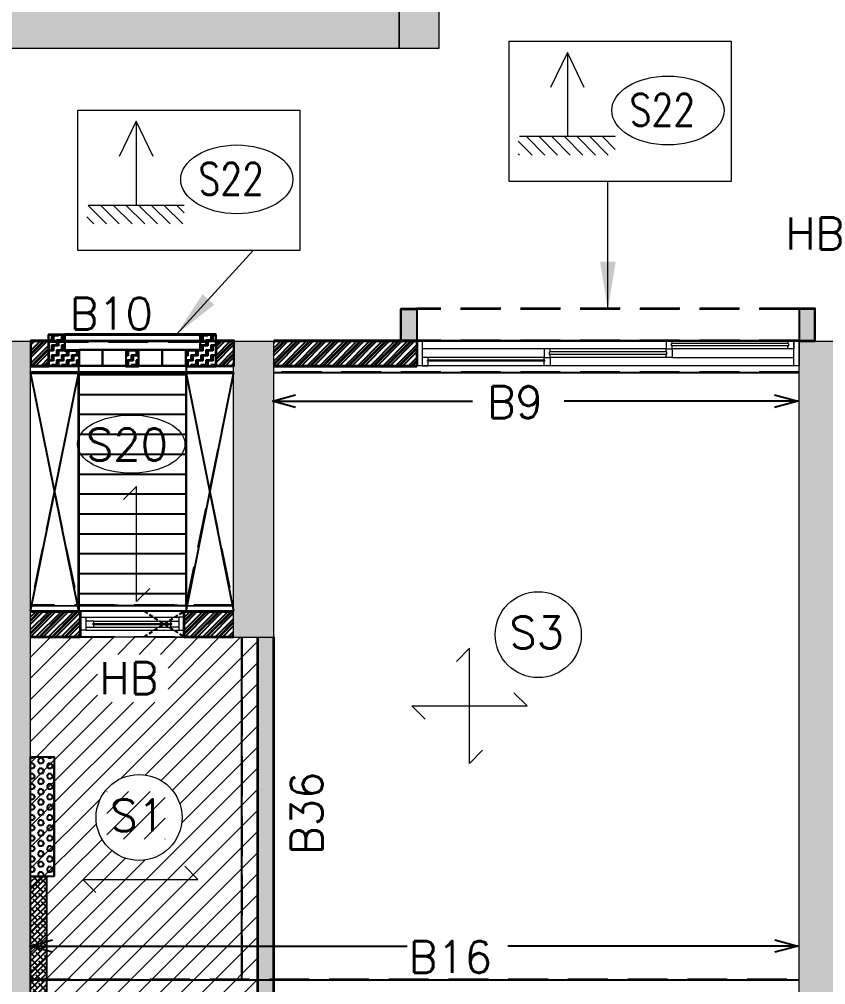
# Model space of a CAD drawing. Header units: millimetres. Extents: x 1181448 to 1317632, y -5734806 to -5633961.
# Drawn here: x 1302254 to 1307318, y -5704385 to -5698325 of the extents above; entities that cross this region are included whole.
import ezdxf

# ---------------------------------------------------------------- set-up
doc = ezdxf.new("R2010")
doc.units = ezdxf.units.MM
doc.header["$LTSCALE"] = 1000
doc.header["$MEASUREMENT"] = 0
for name, pattern in [('1', [0]), ('3BHK-A$0$AUDIT_D_120904163729-0', [0]), ('3BHK-A$0$HIDDEN', [0.375, 0.25, -0.125]), ('AUDIT_D_120904163729-0', [0]), ('HIDDEN', [0.375, 0.25, -0.125]), ('T8(T9 IS SIMILAR) - TYPICAL FLOOR ELEVATION$0$AUDIT_D_120904163729-0', [0]), ('T8(T9 IS SIMILAR) - TYPICAL FLOOR ELEVATION$0$HIDDEN', [0.375, 0.25, -0.125]), ('T8(T9 IS SIMILAR)$0$$0$HIDDEN', [0.375, 0.25, -0.125]), ('T8(T9 IS SIMILAR)$0$HIDDEN', [0.375, 0.25, -0.125])]:
    doc.linetypes.add(name, pattern=pattern)
doc.layers.get('0').update_dxf_attribs({"linetype": 'AUDIT_D_120904163729-0'})
for name, color, linetype in [('100 MM THK. NON-STRUCTURAL WALL', 134, 'Continuous'), ('100 MM THK. NON-STRUCTURAL WALL FOR LEDGE WALL BELOW WASHBASIN COUNTER', 47, 'Continuous'), ('150 MM THK. BLOCK WORK.', 223, 'Continuous'), ('3BHK-A$0$$1$CUT-OUT', 49, 'Continuous'), ('3BHK-A$0$A-HATCH -160', 251, '3BHK-A$0$AUDIT_D_120904163729-0'), ('3BHK-A$0$CUT-OUT', 49, 'Continuous'), ('3BHK-A$0$ELE 1', 1, 'Continuous'), ('A_dim', 1, 'Continuous'), ('S-BEAM', 20, 'Continuous'), ('SCPL-BEAMS NO.', 7, 'Continuous'), ('T8(T9 IS SIMILAR) - TYPICAL FLOOR ELEVATION$0$A-WALL HATCH', 252, 'T8(T9 IS SIMILAR) - TYPICAL FLOOR ELEVATION$0$AUDIT_D_120904163729-0'), ('T8(T9 IS SIMILAR) - TYPICAL FLOOR ELEVATION$0$A-WALL-FEATURES', 6, 'T8(T9 IS SIMILAR) - TYPICAL FLOOR ELEVATION$0$AUDIT_D_120904163729-0'), ('T8(T9 IS SIMILAR)$0$S-BEAM', 20, 'T8(T9 IS SIMILAR)$0$$0$HIDDEN'), ('TYPICAL FLOOR ARCH', 251, 'AUDIT_D_120904163729-0')]:
    doc.layers.add(name, color=color, linetype=linetype)
for name, color, linetype, lineweight in [('160 THK. STRUCT WALL', 7, 'Continuous', 15), ('3BHK-A$0$$0$Window', 4, 'Continuous', 20), ('3BHK-A$0$$1$A-WALL- 160', 6, 'Continuous', 30), ('3BHK-A$0$A-WALL- 160', 6, 'Continuous', 30), ('3BHK-A$0$Ventilator', 5, 'Continuous', 0), ('S-CUTOUT', 8, 'Continuous', 15), ('S-HATCH', 8, 'Continuous', 9), ('SCPL BEAM', 20, 'Continuous', 13), ('SCPL_DIM', 9, 'Continuous', 5), ('SCPL_SLAB MARK', 72, 'Continuous', 20), ('T8(T9 IS SIMILAR) - TYPICAL FLOOR ELEVATION$0$ELE-1', 4, 'Continuous', 30), ('T8(T9 IS SIMILAR)$0$SCPL BEAM', 191, 'T8(T9 IS SIMILAR)$0$$0$HIDDEN', 13)]:
    doc.layers.add(name, color=color, linetype=linetype, lineweight=lineweight)
doc.layers.add('160MM THK.NON-STRUCTURAL WALLS', color=7, linetype='Continuous', true_color=0xea7b62)
doc.layers.add('WALL - 0.16 thk STRUCTURAL', color=7, linetype='1', true_color=0x24ffc8)
doc.styles.add('ROMANS', font='romans.shx', dxfattribs={"width": 0.85})
doc.styles.add('SCPL', font='romans.shx')
doc.dimstyles.new('SCPL', dxfattribs={"dimscale": 0, "dimtxt": 300, "dimasz": 300, "dimexe": 100, "dimexo": 200, "dimgap": 150, "dimtad": 0, "dimdec": 0, "dimzin": 1, "dimdsep": 46, "dimtxsty": 'SCPL', "dimcen": 150, "dimclrd": 1, "dimclre": 2, "dimclrt": 5, "dimadec": 3, "dimazin": 0, "dimtfac": 1, "dimtdec": 0, "dimtofl": 0, "dimtmove": 2, "dimatfit": 3, "dimfxl": 0, "dimtolj": 1, "dimtzin": 0, "dimlwd": 15, "dimlwe": 13, "dimarcsym": 0})
doc.dimstyles.new('SCPL-DIM-150', dxfattribs={"dimscale": 100, "dimtxt": 2.25, "dimasz": 1.45, "dimexe": 1, "dimexo": 1, "dimgap": 1, "dimtad": 1, "dimdec": 0, "dimzin": 0, "dimdsep": 46, "dimtxsty": 'ROMANS', "dimblk": 'OPEN30', "dimcen": 0.09, "dimclrd": 256, "dimclre": 256, "dimclrt": 7, "dimadec": 0, "dimazin": 0, "dimtfac": 1, "dimtdec": 0, "dimtofl": 0, "dimtmove": 0, "dimatfit": 3, "dimldrblk": 'OPEN30', "dimfxl": 1, "dimtolj": 1, "dimtzin": 0, "dimarcsym": 0})
pattern_1 = [(45, (-0.65, 1285.594), (-39.774756442, 39.774756442), []), (45, (25.864, 1285.594), (-39.774756442, 39.774756442), [])]
pattern_2 = [(45, (-1203934.236, 5721641.227), (-39.77475644, 39.77475644), []), (45, (-1203907.72, 5721641.227), (-39.77475644, 39.77475644), [])]

# ---------------------------------------------------------------- blocks, each defined once
blk = doc.blocks.new('3BHK-A$0$$0$2400')
at = {"layer": '3BHK-A$0$$0$Window', "color": 1, "lineweight": 13}
for p, q in [((1151176.5, -5692111.9), (1148842.5, -5692111.9)), ((1149607.5, -5692111.9), (1148880, -5692111.9)), ((1149607.5, -5692165.3), (1148880, -5692165.3)), ((1150373.7, -5692165.3), (1149645, -5692165.3)), ((1150411.2, -5692165.3), (1151176.5, -5692165.3)), ((1149607.5, -5692218.6), (1148842.5, -5692218.6)), ((1150373.7, -5692218.6), (1149645, -5692218.6)), ((1151139, -5692218.6), (1150411.2, -5692218.6)), ((1150373.7, -5692271.9), (1148842.5, -5692271.9)), ((1151139, -5692271.9), (1150411.2, -5692271.9))]:
    blk.add_line(p, q, dxfattribs=at)
at = {"layer": '3BHK-A$0$$0$Window', "color": 5, "lineweight": 13}
for p, q in [((1149607.5, -5692142.2), (1148880, -5692142.2)), ((1149607.5, -5692146.7), (1148880, -5692146.7)), ((1150373.7, -5692183.8), (1149645, -5692183.8)), ((1150373.7, -5692200), (1149645, -5692200)), ((1151139, -5692237.2), (1150411.2, -5692237.2)), ((1151139, -5692253.3), (1150411.2, -5692253.3))]:
    blk.add_line(p, q, dxfattribs=at)
at = {"layer": '3BHK-A$0$$0$Window', "color": 4, "lineweight": 13}
for points in [[(1148842.5, -5692111.9), (1148809.5, -5692111.9), (1148809.5, -5692271.9), (1148842.5, -5692271.9)], [(1148880, -5692146.7), (1148880, -5692165.3), (1148842.5, -5692165.3), (1148842.5, -5692111.9), (1148880, -5692111.9), (1148880, -5692142.2), (1148875.5, -5692142.2), (1148875.5, -5692146.7)], [(1149607.5, -5692146.7), (1149607.5, -5692165.3), (1149645, -5692165.3), (1149645, -5692111.9), (1149607.5, -5692111.9), (1149607.5, -5692142.2), (1149612, -5692142.2), (1149612, -5692146.7)], [(1151209.5, -5692111.9), (1151176.5, -5692111.9), (1151176.5, -5692271.9), (1151209.5, -5692271.9)], [(1149645, -5692200), (1149645, -5692218.6), (1149607.5, -5692218.6), (1149607.5, -5692165.3), (1149645, -5692165.3), (1149645, -5692183.8), (1149640.5, -5692183.8), (1149640.5, -5692200)], [(1150373.7, -5692200), (1150373.7, -5692218.6), (1150411.2, -5692218.6), (1150411.2, -5692165.3), (1150373.7, -5692165.3), (1150373.7, -5692183.8), (1150378.2, -5692183.8), (1150378.2, -5692200)], [(1150411.2, -5692253.3), (1150411.2, -5692271.9), (1150373.7, -5692271.9), (1150373.7, -5692218.6), (1150411.2, -5692218.6), (1150411.2, -5692237.2), (1150406.7, -5692237.2), (1150406.7, -5692253.3)], [(1151139, -5692253.3), (1151139, -5692271.9), (1151176.5, -5692271.9), (1151176.5, -5692218.6), (1151139, -5692218.6), (1151139, -5692237.2), (1151143.5, -5692237.2), (1151143.5, -5692253.3)]]:
    blk.add_lwpolyline(points, close=True, dxfattribs=at)
blk = doc.blocks.new('3BHK-A$0$V1')
at = {"layer": '3BHK-A$0$Ventilator'}
for p, q in [((1139503.9, -5700057.1), (1140153.9, -5700057.1)), ((1139503.9, -5700217.1), (1140153.9, -5700217.1))]:
    blk.add_line(p, q, dxfattribs=at)
at = {"layer": '3BHK-A$0$Ventilator', "color": 8}
for p, q in [((1139536.9, -5700094.6), (1140120.9, -5700094.6)), ((1139586.9, -5700118.3), (1140070.9, -5700118.3)), ((1139536.9, -5700174.6), (1140120.9, -5700174.6)), ((1139586.9, -5700155.8), (1140070.9, -5700155.8))]:
    blk.add_line(p, q, dxfattribs=at)
at = {"layer": '3BHK-A$0$Ventilator', "color": 5}
for p, q in [((1139586.9, -5700134.1), (1140070.9, -5700134.1)), ((1139586.9, -5700140.1), (1140070.9, -5700140.1))]:
    blk.add_line(p, q, dxfattribs=at)
at = {"layer": '3BHK-A$0$Ventilator', "color": 4}
for points in [[(1139503.9, -5700094.6), (1139536.9, -5700094.6), (1139536.9, -5700174.6), (1139503.9, -5700174.6)], [(1139586.9, -5700134.1), (1139586.9, -5700118.3), (1139536.9, -5700118.3), (1139536.9, -5700155.8), (1139586.9, -5700155.8), (1139586.9, -5700140.1), (1139580.9, -5700140.1), (1139580.9, -5700134.1)], [(1140070.9, -5700134.1), (1140070.9, -5700118.3), (1140120.9, -5700118.3), (1140120.9, -5700155.8), (1140070.9, -5700155.8), (1140070.9, -5700140.1), (1140076.9, -5700140.1), (1140076.9, -5700134.1)], [(1140153.9, -5700094.6), (1140120.9, -5700094.6), (1140120.9, -5700174.6), (1140153.9, -5700174.6)]]:
    blk.add_lwpolyline(points, close=True, dxfattribs=at)
blk = doc.blocks.new('T8(T9 IS SIMILAR) - TYPICAL FLOOR ELEVATION$0$JG')
at = {"layer": 'T8(T9 IS SIMILAR) - TYPICAL FLOOR ELEVATION$0$A-WALL HATCH', "linetype": 'ByBlock'}
h = blk.add_hatch(dxfattribs=at)
h.set_pattern_fill('ZIGZAG', color=256, scale=250)
h.set_pattern_definition([(0, (0, 0), (31.25, 31.25), [31.25, -31.25]), (90, (31.25, 0), (-31.25, 31.25), [31.25, -31.25])])
h.paths.add_polyline_path([(1133312.3, -5722820.5), (1133392.5, -5722820.5), (1133392.5, -5722720.5), (1133312.3, -5722720.5)])
edge = h.paths.add_edge_path()
edge.add_line((1133877.2, -5722870.5), (1133877.2, -5722920.5))
edge.add_line((1133877.2, -5722920.5), (1133777.2, -5722920.5))
edge.add_line((1133777.2, -5722920.5), (1133777.2, -5722870.5))
edge.add_line((1133777.2, -5722870.5), (1133777.2, -5722820.5))
edge.add_line((1133777.2, -5722820.5), (1133687.4, -5722820.5))
edge.add_line((1133687.4, -5722820.5), (1133687.4, -5722720.5))
edge.add_line((1133687.4, -5722720.5), (1133877.2, -5722720.6))
edge.add_line((1133877.2, -5722720.6), (1133877.2, -5722870.5))
edge.add_line((1132827.4, -5722870.5), (1132827.4, -5722920.5))
edge.add_line((1132827.4, -5722920.5), (1132927.4, -5722920.5))
edge.add_line((1132927.4, -5722920.5), (1132927.4, -5722870.5))
edge.add_line((1132927.4, -5722870.5), (1132927.4, -5722820.5))
edge.add_line((1132927.4, -5722820.5), (1133017.4, -5722820.5))
edge.add_line((1133017.4, -5722820.5), (1133017.4, -5722720.5))
edge.add_line((1133017.4, -5722720.5), (1132827.4, -5722720.5))
edge.add_line((1132827.4, -5722720.5), (1132827.4, -5722870.5))
at = {"layer": 'T8(T9 IS SIMILAR) - TYPICAL FLOOR ELEVATION$0$A-WALL-FEATURES', "color": 3, "elevation": -1.3}
for points in [[(1132827.4, -5722870.5), (1132827.4, -5722870.5), (1132827.4, -5722920.5), (1132927.4, -5722920.5), (1132927.4, -5722870.5), (1132927.4, -5722820.5), (1133017.4, -5722820.5), (1133017.4, -5722720.5), (1132827.4, -5722720.5), (1132827.4, -5722870.5)], [(1133877.2, -5722870.5), (1133877.2, -5722870.5), (1133877.2, -5722920.5), (1133777.2, -5722920.5), (1133777.2, -5722870.5), (1133777.2, -5722820.5), (1133687.4, -5722820.5), (1133687.4, -5722720.5), (1133877.2, -5722720.6), (1133877.2, -5722870.5)]]:
    blk.add_lwpolyline(points, dxfattribs=at)
blk.add_lwpolyline([(1133312.3, -5722820.5), (1133392.5, -5722820.5), (1133392.5, -5722720.5), (1133312.3, -5722720.5)], close=True, dxfattribs=at)
at = {"layer": 'T8(T9 IS SIMILAR) - TYPICAL FLOOR ELEVATION$0$ELE-1', "color": 5}
for p, q in [((1133017.4, -5722720.5, -1.3), (1133312.3, -5722720.5, -1.3)), ((1133164.8, -5722820.5, -1.3), (1133164.8, -5722720.5, -1.3)), ((1133687.4, -5722720.5, -1.3), (1133392.5, -5722720.5, -1.3)), ((1133539.9, -5722820.5, -1.3), (1133539.9, -5722720.5, -1.3)), ((1133312.3, -5722820.5, -1.3), (1133017.4, -5722820.5, -1.3)), ((1133392.5, -5722820.5, -1.3), (1133687.4, -5722820.5, -1.3)), ((1132927.4, -5722920.5, -1.3), (1133777.2, -5722920.5, -1.3))]:
    blk.add_line(p, q, dxfattribs=at)
at = {"layer": 'T8(T9 IS SIMILAR) - TYPICAL FLOOR ELEVATION$0$ELE-1', "color": 5, "linetype": 'T8(T9 IS SIMILAR) - TYPICAL FLOOR ELEVATION$0$HIDDEN'}
blk.add_line((1133877.2, -5722870.5, -1.3), (1132827.4, -5722870.5, -1.3), dxfattribs=at)
blk = doc.blocks.new('GGS')
at = {"layer": '3BHK-A$0$A-HATCH -160', "linetype": 'ByBlock'}
h = blk.add_hatch(dxfattribs=at)
h.set_pattern_fill('ZIGZAG', color=8, scale=250)
h.set_pattern_definition([(9e-15, (1e-08, 0), (31.25, 31.25), [31.25, -31.25]), (90, (31.25, 0), (-31.25, 31.25), [31.25, -31.25])])
h.paths.add_polyline_path([(-206546670.2, -159304032.6), (-206548020.2, -159304032.6), (-206548020.2, -159303432.6), (-206548120.2, -159303432.6), (-206548120.2, -159304032.6), (-206550200.2, -159304032.6), (-206550200.2, -159303332.6), (-206550519.9, -159303332.6), (-206550519.9, -159303432.6), (-206550300.2, -159303432.6), (-206550300.2, -159304732.6), (-206550519.9, -159304732.6), (-206550519.9, -159304832.6), (-206550200.2, -159304832.6), (-206550200.2, -159304132.6), (-206548120.2, -159304132.6), (-206548120.2, -159304947.6), (-206548020.2, -159304947.6), (-206548020.2, -159304132.6), (-206546670.2, -159304132.6)])
h.paths.add_polyline_path([(-206546670.2, -159302532.6), (-206547270.2, -159302532.6), (-206547270.2, -159302432.6), (-206546670.2, -159302432.6)])
h.paths.add_polyline_path([(-206548020.2, -159299982.6), (-206548120.2, -159299982.6), (-206548120.2, -159302532.6), (-206548020.2, -159302532.6)])
h.paths.add_polyline_path([(-206548020.2, -159306682.6), (-206548120.2, -159306682.6), (-206548120.2, -159305697.6), (-206548020.2, -159305697.6)])
h.paths.add_polyline_path([(-206556389.6, -159304658.1), (-206555569.7, -159304658.1), (-206555569.7, -159304758.1), (-206556389.6, -159304758.1)])
h.paths.add_polyline_path([(-206557269.6, -159304658.1), (-206558169.7, -159304658.1), (-206558169.7, -159304758.1), (-206557269.6, -159304758.1)])
h.paths.add_polyline_path([(-206555620, -159303432.9), (-206558019.8, -159303432.9), (-206558019.8, -159303332.9), (-206555620, -159303332.9)])
h.paths.add_polyline_path([(-206558919.8, -159301083.2), (-206559019.8, -159301083.2), (-206559019.8, -159303432.9), (-206558919.8, -159303432.9)])
h.paths.add_polyline_path([(-206559769.8, -159303432.9), (-206560446.1, -159303432.9), (-206560446.1, -159303332.9), (-206559769.8, -159303332.9)])
h.paths.add_polyline_path([(-206558359.4, -159309491.7), (-206557569.7, -159309492.7), (-206557569.8, -159309392.7), (-206557569.7, -159309392.7), (-206557669.7, -159309392.7), (-206558359.4, -159309391.7)])
h.paths.add_polyline_path([(-206554884.7, -159299222.9), (-206555369.7, -159299222.6), (-206555369.7, -159299323.1), (-206554884.8, -159299323.1)])
h.paths.add_polyline_path([(-206548120.1, -159297837.8), (-206548679.8, -159297837.8), (-206548679.8, -159297937.8), (-206548120.1, -159297937.8)])
h.paths.add_polyline_path([(-206555669.7, -159305007), (-206555569.7, -159305007), (-206555569.7, -159304757), (-206555669.7, -159304757)])
h = blk.add_hatch(dxfattribs=at)
h.set_pattern_fill('ANSI32', color=8, scale=150)
h.set_pattern_definition(pattern_1)
h.paths.add_polyline_path([(-206560332.3, -159299382.8), (-206560444.8, -159299382.8), (-206560444.8, -159299222.8), (-206560332.3, -159299222.8)])
h = blk.add_hatch(dxfattribs=at)
h.set_pattern_fill('ANSI32', color=8, scale=150)
h.set_pattern_definition(pattern_1)
h.paths.add_polyline_path([(-206559169.8, -159299223.1), (-206559282.3, -159299223.1), (-206559282.3, -159299382.8), (-206559169.8, -159299382.8)])
h = blk.add_hatch(dxfattribs=at)
h.set_pattern_fill('ANSI32', color=8, scale=150)
h.set_pattern_definition(pattern_1)
h.paths.add_polyline_path([(-206558019.8, -159299382.8), (-206558919.7, -159299382.8), (-206558919.7, -159299222.8), (-206558019.8, -159299222.8)])
h = blk.add_hatch(dxfattribs=at)
h.set_pattern_fill('ANSI32', color=8, scale=150)
h.set_pattern_definition(pattern_1)
h.paths.add_polyline_path([(-206560133, -159300923.4), (-206560446.2, -159300923.4), (-206560446.2, -159301083.5), (-206560133, -159301083.5)])
h = blk.add_hatch(dxfattribs=at)
h.set_pattern_fill('ANSI32', color=8, scale=150)
h.paths.add_polyline_path([(-206559169.8, -159300923.4), (-206559483, -159300923.4), (-206559483, -159301083.4), (-206559169.8, -159301083.4)])
at = {"layer": '3BHK-A$0$CUT-OUT'}
h = blk.add_hatch(dxfattribs=at)
h.set_pattern_fill('ANSI31', color=8, scale=1000, angle=135)
h.set_pattern_definition([(180, (11267.68, 7945.86), (-2e-14, -125), [])])
h.paths.add_polyline_path([(-206560144.6, -159299381.6), (-206559469.7, -159299381.6), (-206559469.3, -159300922.2), (-206560144.6, -159300922.2)])
at = {"color": 8, "linetype": '3BHK-A$0$HIDDEN', "ltscale": 0.1}
for p, q in [((-206559733, -159301082.2, 0.5), (-206559483, -159300922.2, 0.5)), ((-206559733, -159300922.2, 0.5), (-206559483, -159301082.2, 0.5))]:
    blk.add_line(p, q, dxfattribs=at)
at = {"layer": '3BHK-A$0$$1$A-WALL- 160', "color": 8, "linetype": 'ByBlock'}
for p, q in [((-206558919.7, -159299221.6, 0.5), (-206558019.8, -159299221.6, 0.5)), ((-206558019.8, -159299381.6, 0.5), (-206558019.8, -159299221.6, 0.5)), ((-206558919.8, -159299381.6, 0.5), (-206558019.8, -159299381.6, 0.5)), ((-206560133, -159300922.2, 0.5), (-206560446.2, -159300922.2, 0.5)), ((-206560133, -159301082.2, 0.5), (-206560133, -159300922.2, 0.5)), ((-206559483, -159301082.2, 0.5), (-206559483, -159300922.2, 0.5)), ((-206559169.9, -159300922.2, 0.5), (-206559483, -159300922.2, 0.5)), ((-206560133, -159301082.2, 0.5), (-206560446.2, -159301082.2, 0.5)), ((-206559169.9, -159301082.2, 0.5), (-206559483, -159301082.2, 0.5)), ((-206559019.8, -159303432.9, 0.5), (-206559019.8, -159301083.2, 0.5)), ((-206558919.8, -159303432.9, 0.5), (-206558919.8, -159301083.2, 0.5))]:
    blk.add_line(p, q, dxfattribs=at)
at = {"layer": '3BHK-A$0$$1$A-WALL- 160', "color": 8, "linetype": 'ByBlock', "elevation": 0.5}
for points in [[(-206560332.3, -159299221.6), (-206560444.8, -159299221.6), (-206560444.8, -159299381.6), (-206560332.3, -159299381.6)], [(-206559282.3, -159299221.6), (-206559169.8, -159299221.6), (-206559169.8, -159299381.6), (-206559282.3, -159299381.6)]]:
    blk.add_lwpolyline(points, close=True, dxfattribs=at)
at = {"layer": '3BHK-A$0$$1$CUT-OUT', "color": 8}
for p, q in [((-206560332.3, -159299221.6, 0.5), (-206559282.3, -159299221.6, 0.5)), ((-206560332.3, -159299381.6, 0.5), (-206559282.3, -159299381.6, 0.5))]:
    blk.add_line(p, q, dxfattribs=at)
at = {"layer": '3BHK-A$0$CUT-OUT', "color": 8}
for p, q in [((-206560446.2, -159300922.2, 0.5), (-206560144.6, -159299421.5, 0.9)), ((-206560144.6, -159300922.2, 0.9), (-206560446.2, -159299421.6, 0.5)), ((-206559171.2, -159300922.2, 0.5), (-206559469.4, -159299421.5, 0.9)), ((-206559469.4, -159300922.2, 0.9), (-206559171.2, -159299421.6, 0.5))]:
    blk.add_line(p, q, dxfattribs=at)
at = {"layer": '3BHK-A$0$CUT-OUT', "color": 8, "elevation": 0.9}
blk.add_lwpolyline([(-206560144.6, -159299381.6), (-206559469.7, -159299381.6), (-206559469.3, -159300922.2), (-206560144.6, -159300922.2)], close=True, dxfattribs=at)
at = {"layer": '3BHK-A$0$ELE 1', "color": 8, "linetype": 'ByBlock'}
for p, q in [((-206559171.2, -159299421.6, 0.5), (-206560445, -159299421.6)), ((-206560144.6, -159299421.6, 0.9), (-206560144.6, -159300922.2, 0.9)), ((-206559469.4, -159299421.6, 0.9), (-206559469.4, -159300922.2, 0.9))]:
    blk.add_line(p, q, dxfattribs=at)
at = {"layer": 'T8(T9 IS SIMILAR) - TYPICAL FLOOR ELEVATION$0$A-WALL-FEATURES', "color": 8, "linetype": 'T8(T9 IS SIMILAR) - TYPICAL FLOOR ELEVATION$0$HIDDEN'}
blk.add_line((-206555619.5, -159299021.9, 0.6), (-206558020.3, -159299021.9, 0), dxfattribs=at)
at = {"layer": 'T8(T9 IS SIMILAR) - TYPICAL FLOOR ELEVATION$0$A-WALL-FEATURES', "color": 8, "linetype": 'ByBlock', "elevation": 0}
for points in [[(-206558120.3, -159299221.9), (-206558120.3, -159299021.9), (-206558020.3, -159299021.9), (-206558020.3, -159299221.9)], [(-206555619.5, -159299021.9), (-206555619.5, -159299221.9), (-206555519.5, -159299221.9), (-206555519.5, -159299021.9)]]:
    blk.add_lwpolyline(points, close=True, dxfattribs=at)
at = {"layer": 'T8(T9 IS SIMILAR)$0$S-BEAM', "color": 8}
for p, q in [((-206560447.1, -159299221.6, -0.3), (-206559170.6, -159299221.5, -0.3)), ((-206555620.6, -159299221.5, -0.5), (-206558920.6, -159299221.3, -0.3)), ((-206560447.1, -159299421.6, -0.3), (-206559170.6, -159299421.5, -0.3)), ((-206555620.6, -159299421.5, -0.5), (-206558920.6, -159299421.3, -0.3)), ((-206559120.7, -159301082, -0.6), (-206559120.5, -159303231.5, -0.3)), ((-206558920.7, -159301082, -0.6), (-206558920.5, -159303231.5, -0.3)), ((-206560447, -159303231.6, -0.3), (-206555620.7, -159303231.2, -0.5))]:
    blk.add_line(p, q, dxfattribs=at)
at = {"layer": 'T8(T9 IS SIMILAR)$0$SCPL BEAM', "color": 8, "linetype": 'T8(T9 IS SIMILAR)$0$HIDDEN'}
for p, q in [((-206559170.7, -159300881.9, -0.3), (-206560447, -159300881.9, -0.3)), ((-206559170.7, -159301081.9, -0.3), (-206560447, -159301081.9, -0.3))]:
    blk.add_line(p, q, dxfattribs=at)
at = {"layer": 'T8(T9 IS SIMILAR)$0$SCPL BEAM', "color": 8, "linetype": 'T8(T9 IS SIMILAR)$0$HIDDEN', "elevation": -0.3}
blk.add_lwpolyline([(-206559471.9, -159299421.5), (-206560146.4, -159299421.6), (-206560146.7, -159300882.3), (-206559471.9, -159300881.9)], close=True, dxfattribs=at)
at = {"layer": '3BHK-A$0$$1$A-WALL- 160', "color": 8, "linetype": 'ByBlock', "xscale": -1, "rotation": 180}
blk.add_blockref('3BHK-A$0$$0$2400', (-207706829.3, -164991493.5, 0.5), dxfattribs=at)
at = {"layer": '3BHK-A$0$A-WALL- 160', "color": 8, "linetype": 'ByBlock'}
blk.add_blockref('3BHK-A$0$V1', (-207699636.9, -153600865.2, 0.5), dxfattribs=at)
at = {"layer": 'T8(T9 IS SIMILAR) - TYPICAL FLOOR ELEVATION$0$A-WALL-FEATURES', "color": 8, "linetype": 'ByBlock', "rotation": 180}
blk.add_blockref('T8(T9 IS SIMILAR) - TYPICAL FLOOR ELEVATION$0$JG', (-205426455.2, -165022102.1, 1.8), dxfattribs=at)
blk = doc.blocks.new('A$C5F94338C')
at = {"layer": 'WALL - 0.16 thk STRUCTURAL', "true_color": 0x1f57ff}
h = blk.add_hatch(color=160, dxfattribs=at)
h.dxf.hatch_style = 1
h.paths.add_polyline_path([(31070, 18910), (31320.1, 18910), (31320, 20709.7), (31070, 20709.7)])
h = blk.add_hatch(color=160, dxfattribs=at)
h.dxf.hatch_style = 1
h.paths.add_polyline_path([(28460, 19160), (28460, 18910), (31070, 18910), (31070, 19160)])
h = blk.add_hatch(color=160, dxfattribs=at)
h.dxf.hatch_style = 1
h.paths.add_polyline_path([(28753.3, 12860.6), (28503.2, 12860.6), (28503.2, 17070.6), (28753.2, 17070.6)])
h = blk.add_hatch(color=160, dxfattribs=at)
h.dxf.hatch_style = 1
h.paths.add_polyline_path([(30279.6, 15210.3), (30029.5, 15210.3), (30029.7, 17070.7), (30279.7, 17070.7)])
h = blk.add_hatch(color=160, dxfattribs=at)
h.dxf.hatch_style = 1
h.paths.add_polyline_path([(33829.6, 17069.2), (33579.6, 17069.2), (33579.8, 12859.1), (33829.8, 12859.1)])
at = {"layer": '160 THK. STRUCT WALL'}
for points in [[(31070, 18910), (31320.1, 18910), (31320, 20709.7), (31070, 20709.7)], [(28460, 19160), (28460, 18910), (31070, 18910), (31070, 19160)], [(33829.6, 17069.2), (33579.6, 17069.2), (33579.8, 12859.1), (33829.8, 12859.1)]]:
    blk.add_lwpolyline(points, close=True, dxfattribs=at)
at = {"layer": '160 THK. STRUCT WALL', "elevation": -0.3}
for points in [[(28753.3, 12860.6), (28503.2, 12860.6), (28503.2, 17070.6), (28753.2, 17070.6)], [(30279.6, 15210.3), (30029.5, 15210.3), (30029.7, 17070.7), (30279.7, 17070.7)]]:
    blk.add_lwpolyline(points, close=True, dxfattribs=at)
blk = doc.blocks.new('HS')
at = {"linetype": 'Continuous'}
for p, q in [((9.28, 0), (7.16, 2.12)), ((-9.28, 0), (9.28, 0)), ((-9.28, 0), (-7.16, -2.12))]:
    blk.add_line(p, q, dxfattribs=at)
blk = doc.blocks.new('One WAy')
at = {"xscale": -38.94666666665216, "yscale": 38.94666666665216, "zscale": 38.94666666665216, "rotation": 270}
blk.add_blockref('HS', (0, 0), dxfattribs=at)
blk = doc.blocks.new('A$C42226032')
at = {"layer": 'SCPL_SLAB MARK'}
h = blk.add_hatch(dxfattribs=at)
h.set_pattern_fill('ANSI31', color=256, scale=0.2, angle=90)
h.set_pattern_definition([(135, (-48.789575, -510.390865), (-0.0176776695, -0.0176776695), [])])
h.paths.add_polyline_path([(-0.1372, -0.2348), (-0.1372, -0.2863), (0.1337, -0.2863), (0.1337, -0.2348)])
for p, q in [((0, 0), (0, -0.2348)), ((0, 0), (-0.0473, -0.0981)), ((0.0473, -0.0981), (0, 0)), ((0.1337, -0.2348), (-0.1337, -0.2348))]:
    blk.add_line(p, q, dxfattribs=at)
blk = doc.blocks.new('_Open30')
at = {"color": 0, "linetype": 'ByBlock', "lineweight": -2}
for p, q in [((-1, 0.268), (0, 0)), ((0, 0), (-1, -0.268)), ((0, 0), (-1, 0))]:
    blk.add_line(p, q, dxfattribs=at)
blk = doc.blocks.new('A$C73fda794')
at = {"layer": '100 MM THK. NON-STRUCTURAL WALL', "linetype": 'ByBlock'}
h = blk.add_hatch(dxfattribs=at)
h.set_pattern_fill('ZIGZAG', color=256, scale=250)
h.set_pattern_definition([(0, (-1203933.584, 5720355.632), (31.25, 31.25), [31.25, -31.25]), (90, (-1203902.334, 5720355.632), (-31.25, 31.25), [31.25, -31.25])])
h.paths.add_polyline_path([(-17600.8, 372.1), (-17600.8, 672.1), (-17500.8, 672.1), (-17500.8, 472.1), (-16950.8, 472.1), (-16950.8, 832.2), (-16850.8, 832.2), (-16850.8, 372.1)])
h.paths.add_polyline_path([(-13700.8, 372.1), (-13700.8, 672.1), (-13800.8, 672.1), (-13800.8, 472.1), (-14350.8, 472.1), (-14350.8, 832.2), (-14450.8, 832.2), (-14450.8, 372.1)])
h.paths.add_polyline_path([(-13075.9, 2422.2), (-13075.9, 2622.2), (-13175.9, 2622.2), (-13175.9, 2422.2)])
h.paths.add_polyline_path([(-10575.9, 2622.2), (-10575.9, 2422.2), (-10675.9, 2422.2), (-10675.9, 2622.2)])
h.paths.add_polyline_path([(-7300.8, 10416.8), (-7300.8, 10616.8), (-7400.8, 10616.8), (-7400.8, 10416.8)])
h.paths.add_polyline_path([(-9801.6, 10616.8), (-9801.6, 10416.8), (-9901.6, 10416.8), (-9901.6, 10616.8)])
h.paths.add_polyline_path([(-8190.9, 18465.9), (-7720.8, 18465.9), (-7720.8, 18005.9), (-7820.8, 18005.9), (-7820.8, 18365.9), (-8190.9, 18365.9)])
h.paths.add_polyline_path([(-5620.8, 18005.9), (-5620.8, 18465.9), (-4801, 18465.9), (-4801, 18365.9), (-5520.8, 18365.9), (-5520.8, 18005.9)])
h.paths.add_polyline_path([(-4271.1, 19265.3), (-4271.1, 19465.3), (-4171.1, 19465.3), (-4171.1, 19265.3)])
h.paths.add_polyline_path([(-2070.9, 19465.3), (-2070.9, 19265.3), (-1970.9, 19265.3), (-1970.9, 19465.3)])
h.paths.add_polyline_path([(6748.3, 19465.3), (6748.3, 19265.3), (6648.3, 19265.3), (6648.3, 19465.3)])
h.paths.add_polyline_path([(8948.4, 19265.3), (8948.4, 19465.3), (8848.4, 19465.3), (8848.4, 19265.3)])
h.paths.add_polyline_path([(10298.2, 18005.9), (10298.2, 18465.9), (9478.7, 18465.9), (9478.7, 18365.9), (10198.2, 18365.9), (10198.2, 18005.9)])
h.paths.add_polyline_path([(12868.4, 18465.9), (12398.2, 18465.9), (12398.2, 18005.9), (12498.2, 18005.9), (12498.2, 18365.9), (12868.4, 18365.9)])
h.paths.add_polyline_path([(11978.1, 10416.8), (11978.1, 10616.8), (12078.1, 10616.8), (12078.1, 10416.8)])
h.paths.add_polyline_path([(14479, 10616.8), (14479, 10416.8), (14579, 10416.8), (14579, 10616.8)])
h.paths.add_polyline_path([(17753.3, 2422.2), (17753.3, 2622.2), (17853.3, 2622.2), (17853.3, 2422.2)])
h.paths.add_polyline_path([(15253.3, 2622.2), (15253.3, 2422.2), (15353.3, 2422.2), (15353.3, 2622.2)])
h.paths.add_polyline_path([(18378.2, 372.1), (18378.2, 672.1), (18478.2, 672.1), (18478.2, 472.1), (19028.2, 472.1), (19028.2, 832.2), (19128.2, 832.2), (19128.2, 372.1)])
h.paths.add_polyline_path([(22278.2, 372.1), (22278.2, 672.1), (22178.2, 672.1), (22178.2, 472.1), (21628.2, 472.1), (21628.2, 832.2), (21528.2, 832.2), (21528.2, 372.1)])
h.paths.add_polyline_path([(13068.3, -7229), (12968.3, -7229), (12968.3, -7429), (12423.2, -7429), (12423.2, -7069), (12323.2, -7069), (12323.2, -7529), (13068.3, -7529)])
h.paths.add_polyline_path([(10223.2, -7069), (10123.2, -7069), (10123.2, -7429), (9478.7, -7429), (9478.7, -7529), (10223.2, -7529)])
h.paths.add_polyline_path([(6748.3, -8528.4), (6748.3, -8328.4), (6648.3, -8328.4), (6648.3, -8528.4)])
h.paths.add_polyline_path([(8948.4, -8328.4), (8948.4, -8528.4), (8848.4, -8528.4), (8848.4, -8328.4)])
h.paths.add_polyline_path([(-2070.9, -8528.4), (-2070.9, -8328.4), (-1970.9, -8328.4), (-1970.9, -8528.4)])
h.paths.add_polyline_path([(-4271.1, -8328.4), (-4271.1, -8528.4), (-4171.1, -8528.4), (-4171.1, -8328.4)])
h.paths.add_polyline_path([(-5545.9, -7069), (-5445.9, -7069), (-5445.9, -7429), (-4801.3, -7429), (-4801.3, -7529), (-5545.9, -7529)])
h.paths.add_polyline_path([(-8391, -7229), (-8291, -7229), (-8291, -7429), (-7745.9, -7429), (-7745.9, -7069), (-7645.9, -7069), (-7645.9, -7529), (-8391, -7529)])
h = blk.add_hatch(dxfattribs=at)
h.set_pattern_fill('ZIGZAG', color=256, scale=250)
h.set_pattern_definition([(9e-15, (-1203933.584, 5720355.632), (31.25, 31.25), [31.25, -31.25]), (90, (-1203902.334, 5720355.632), (-31.25, 31.25), [31.25, -31.25])])
h.paths.add_polyline_path([(23428.2, 5606.1), (22078.3, 5606.1), (22078.3, 6206.1), (21978.3, 6206.1), (21978.3, 5606.1), (19898.3, 5606.1), (19898.3, 6306.1), (19578.6, 6306.1), (19578.6, 6206.1), (19798.3, 6206.1), (19798.3, 4906.1), (19578.6, 4906.1), (19578.6, 4806.1), (19898.3, 4806.1), (19898.3, 5506.1), (21978.3, 5506.1), (21978.3, 4691.1), (22078.3, 4691.1), (22078.3, 5506.1), (23428.2, 5506.1)])
h.paths.add_polyline_path([(23428.2, 7106.1), (22828.3, 7106.1), (22828.3, 7206.1), (23428.2, 7206.1)])
h.paths.add_polyline_path([(22078.3, 9656.1), (21978.3, 9656.1), (21978.3, 7106.1), (22078.3, 7106.1)])
h.paths.add_polyline_path([(22078.3, 2956.1), (21978.3, 2956.1), (21978.3, 3941.1), (22078.3, 3941.1)])
h.paths.add_polyline_path([(13708.9, 4980.6), (14528.8, 4980.6), (14528.8, 4880.6), (13708.9, 4880.6)])
h.paths.add_polyline_path([(12828.9, 4980.6), (11928.8, 4980.6), (11928.8, 4880.6), (12828.9, 4880.6)])
h.paths.add_polyline_path([(14478.5, 6205.8), (12078.6, 6205.8), (12078.6, 6305.8), (14478.5, 6305.8)])
h.paths.add_polyline_path([(11178.6, 8555.5), (11078.6, 8555.5), (11078.6, 6205.8), (11178.6, 6205.8)])
h.paths.add_polyline_path([(10328.6, 6205.8), (9652.3, 6205.8), (9652.3, 6305.8), (10328.6, 6305.8)])
h.paths.add_polyline_path([(11739.1, 147), (12528.8, 146), (12528.7, 246), (12528.8, 246), (12428.8, 246), (11739.1, 247)])
h.paths.add_polyline_path([(15213.8, 10415.8), (14728.8, 10416.1), (14728.8, 10315.6), (15213.7, 10315.6)])
h.paths.add_polyline_path([(21978.3, 11800.9), (21418.7, 11800.9), (21418.7, 11700.9), (21978.3, 11700.9)])
h.paths.add_polyline_path([(14428.8, 4631.7), (14528.8, 4631.7), (14528.8, 4881.7), (14428.8, 4881.7)])
h = blk.add_hatch(dxfattribs=at)
h.set_pattern_fill('ZIGZAG', color=256, scale=250, angle=180)
h.set_pattern_definition([(180, (1143643.28, -5712463.44), (-31.25, -31.25), [31.25, -31.25]), (270, (1143612.03, -5712463.44), (31.25, -31.25), [31.25, -31.25])])
h.paths.add_polyline_path([(10331, 10357.1), (10250.8, 10357.1), (10250.8, 10257.1), (10331, 10257.1)])
edge = h.paths.add_edge_path()
edge.add_line((9766.1, 10407.1), (9766.1, 10457.1))
edge.add_line((9766.1, 10457.1), (9866.1, 10457.1))
edge.add_line((9866.1, 10457.1), (9866.1, 10407.1))
edge.add_line((9866.1, 10407.1), (9866.1, 10357.1))
edge.add_line((9866.1, 10357.1), (9955.9, 10357.1))
edge.add_line((9955.9, 10357.1), (9955.9, 10257.1))
edge.add_line((9955.9, 10257.1), (9766.1, 10257.1))
edge.add_line((9766.1, 10257.1), (9766.1, 10407.1))
edge.add_line((10815.9, 10407.1), (10815.9, 10457.1))
edge.add_line((10815.9, 10457.1), (10715.9, 10457.1))
edge.add_line((10715.9, 10457.1), (10715.9, 10407.1))
edge.add_line((10715.9, 10407.1), (10715.9, 10357.1))
edge.add_line((10715.9, 10357.1), (10625.9, 10357.1))
edge.add_line((10625.9, 10357.1), (10625.9, 10257.1))
edge.add_line((10625.9, 10257.1), (10815.9, 10257.1))
edge.add_line((10815.9, 10257.1), (10815.9, 10407.1))
at = {"layer": '100 MM THK. NON-STRUCTURAL WALL FOR LEDGE WALL BELOW WASHBASIN COUNTER'}
h = blk.add_hatch(dxfattribs=at)
h.set_pattern_fill('ANSI38', color=256, scale=200)
h.set_pattern_definition([(45, (-19851.515, -9013.513), (-17.67767, 17.67767), []), (135, (-19851.515, -9013.513), (-53.033009, 17.67767), [62.5, -37.5])])
h.paths.add_polyline_path([(9752.3, 7057.1), (9652.3, 7057.1), (9652.3, 6306.8), (9752.3, 6306.8)])
at = {"layer": '150 MM THK. BLOCK WORK.'}
h = blk.add_hatch(dxfattribs=at)
h.set_pattern_fill('HEX', color=256, scale=150, angle=180)
h.set_pattern_definition([(180, (-1203933.584, 5720355.632), (-4e-15, -32.47595264), [18.75, -37.5]), (300, (-1203933.584, 5720355.632), (28.125, 16.23797632), [18.75, -37.5]), (240, (-1203952.334, 5720355.632), (28.125, -16.23797632), [18.75, -37.5])])
h.paths.add_polyline_path([(9652.3, 7057.1), (9802.3, 7057.1), (9802.3, 7806.4), (9652.3, 7806.4)])
at = {"layer": '160MM THK.NON-STRUCTURAL WALLS', "linetype": 'ByBlock'}
h = blk.add_hatch(dxfattribs=at)
h.set_pattern_fill('ANSI32', color=256, scale=150)
h.set_pattern_definition(pattern_2)
h.paths.add_polyline_path([(9766.1, 10255.9), (9653.6, 10255.9), (9653.6, 10415.9), (9766.1, 10415.9)])
h = blk.add_hatch(dxfattribs=at)
h.set_pattern_fill('ANSI32', color=256, scale=150)
h.set_pattern_definition(pattern_2)
h.paths.add_polyline_path([(10928.6, 10415.6), (10816.1, 10415.6), (10816.1, 10255.9), (10928.6, 10255.9)])
h = blk.add_hatch(dxfattribs=at)
h.set_pattern_fill('ANSI32', color=256, scale=150)
h.set_pattern_definition(pattern_2)
h.paths.add_polyline_path([(12078.6, 10255.9), (11178.7, 10255.9), (11178.7, 10415.9), (12078.6, 10415.9)])
h = blk.add_hatch(dxfattribs=at)
h.set_pattern_fill('ANSI32', color=256, scale=150)
h.set_pattern_definition(pattern_2)
h.paths.add_polyline_path([(9965.4, 8715.3), (9652.3, 8715.3), (9652.3, 8555.2), (9965.4, 8555.2)])
h = blk.add_hatch(dxfattribs=at)
h.set_pattern_fill('ANSI32', color=256, scale=150)
h.set_pattern_definition([(45, (-1203933.584, 5720355.63), (-39.77475644, 39.77475644), []), (45, (-1203907.07, 5720355.63), (-39.77475644, 39.77475644), [])])
h.paths.add_polyline_path([(10928.6, 8715.3), (10615.4, 8715.3), (10615.4, 8555.3), (10928.6, 8555.3)])
at = {"layer": 'S-HATCH'}
h = blk.add_hatch(dxfattribs=at)
h.set_pattern_fill('ANSI31', color=256, scale=750)
h.set_pattern_definition([(45, (206689697.06, 159341505.575), (-66.291260736, 66.291260736), [])])
h.paths.add_polyline_path([(11078.6, 8556.1), (10928, 8556.1), (9651.7, 8556.1), (9651.7, 6406.4), (9651.7, 6406.4), (9651.7, 8556.1), (9651.6, 8556.1), (9651.7, 8556.1), (9651.7, 6406.4), (9651.7, 6406.4), (9651.7, 8556.1), (9651.7, 8556.1), (9651.7, 6406.4), (10978.6, 6406.4), (10978.6, 6406.5), (9651.7, 6406.4), (9651.7, 6406.4), (10978.6, 6406.5), (10978.6, 6406.4), (9651.7, 6406.4), (9651.7, 6305.7), (11078.6, 6305.8)])
edge = h.paths.add_edge_path(flags=16)
edge.add_arc((10334.5, 7426.8), 269.9, 0, 360)
h.paths.add_polyline_path([(10074.4, 8150.8), (10517.2, 8150.8), (10517.2, 8450.8), (10074.4, 8450.8)], flags=16)
h.paths.add_polyline_path([(10132.1, 7290.2), (10498.7, 7290.2), (10498.7, 7590.2), (10132.1, 7590.2)])
at = {"layer": '100 MM THK. NON-STRUCTURAL WALL', "linetype": 'ByBlock'}
for p, q in [((11078.6, 6205.8, 0.5), (11078.6, 8555.5, 0.5)), ((11178.6, 6205.8, 0.5), (11178.6, 8555.5, 0.5))]:
    blk.add_line(p, q, dxfattribs=at)
at = {"layer": '100 MM THK. NON-STRUCTURAL WALL', "linetype": 'ByBlock', "elevation": 0}
for points in [[(11978.1, 10416.8), (11978.1, 10616.8), (12078.1, 10616.8), (12078.1, 10416.8)], [(14479, 10616.8), (14479, 10416.8), (14579, 10416.8), (14579, 10616.8)]]:
    blk.add_lwpolyline(points, close=True, dxfattribs=at)
at = {"layer": '100 MM THK. NON-STRUCTURAL WALL', "elevation": 0.5}
for points in [[(9766.1, 10407.1), (9766.1, 10407.1), (9766.1, 10457.1), (9866.1, 10457.1), (9866.1, 10407.1), (9866.1, 10357.1), (9955.9, 10357.1), (9955.9, 10257.1), (9766.1, 10257.1), (9766.1, 10407.1)], [(10815.9, 10407.1), (10815.9, 10407.1), (10815.9, 10457.1), (10715.9, 10457.1), (10715.9, 10407.1), (10715.9, 10357.1), (10625.9, 10357.1), (10625.9, 10257.1), (10815.9, 10257.1), (10815.9, 10407.1)]]:
    blk.add_lwpolyline(points, dxfattribs=at)
blk.add_lwpolyline([(10331, 10357.1), (10250.8, 10357.1), (10250.8, 10257.1), (10331, 10257.1)], close=True, dxfattribs=at)
at = {"layer": '100 MM THK. NON-STRUCTURAL WALL FOR LEDGE WALL BELOW WASHBASIN COUNTER', "elevation": 0}
blk.add_lwpolyline([(9652.3, 7057.1), (9752.3, 7057.1), (9752.3, 6306.8), (9652.3, 6306.8)], close=True, dxfattribs=at)
at = {"layer": '150 MM THK. BLOCK WORK.'}
blk.add_line((9802.3, 7057.1, 0), (9802.3, 7756.8, 0), dxfattribs=at)
at = {"layer": '150 MM THK. BLOCK WORK.', "elevation": 0}
blk.add_lwpolyline([(9802.3, 7057.1), (9652.3, 7057.1), (9652.3, 7806.4), (9802.3, 7806.4)], close=True, dxfattribs=at)
at = {"layer": '160MM THK.NON-STRUCTURAL WALLS', "linetype": 'ByBlock'}
for p, q in [((11178.7, 10417.1, 0.5), (12078.6, 10417.1, 0.5)), ((12078.6, 10257.1, 0.5), (12078.6, 10417.1, 0.5)), ((11178.7, 10257.1, 0.5), (12078.6, 10257.1, 0.5)), ((9965.4, 8716.5, 0.5), (9652.3, 8716.5, 0.5)), ((9965.4, 8556.5, 0.5), (9965.4, 8716.5, 0.5)), ((10615.4, 8556.5, 0.5), (10615.4, 8716.5, 0.5)), ((10928.6, 8716.5, 0.5), (10615.4, 8716.5, 0.5)), ((9965.4, 8556.5, 0.5), (9652.3, 8556.5, 0.5)), ((10928.6, 8556.5, 0.5), (10615.4, 8556.5, 0.5))]:
    blk.add_line(p, q, dxfattribs=at)
at = {"layer": '160MM THK.NON-STRUCTURAL WALLS', "linetype": 'ByBlock', "elevation": 0.5}
for points in [[(9766.1, 10417.1), (9653.6, 10417.1), (9653.6, 10257.1), (9766.1, 10257.1)], [(10816.1, 10417.1), (10928.6, 10417.1), (10928.6, 10257.1), (10816.1, 10257.1)]]:
    blk.add_lwpolyline(points, close=True, dxfattribs=at)
at = {"layer": 'S-BEAM'}
for p, q in [((9651.6, 10416.4, -0.2), (10928.1, 10416.5, -0.2)), ((14478.3, 10417.1, 0.5), (11178.3, 10417.2, 0.7)), ((9651.6, 10216.4, -0.2), (10928.1, 10216.5, -0.2)), ((14478.3, 10217.1, 0.5), (11178.3, 10217.2, 0.7)), ((10978.6, 8556.1, -0.2), (10978.6, 6406.5, -0.2)), ((11178.6, 8556.1, -0.2), (11178.6, 6406.5, -0.2)), ((9651.7, 6406.4, -0.2), (14478, 6406.8, -0.4))]:
    blk.add_line(p, q, dxfattribs=at)
at = {"layer": 'S-BEAM', "elevation": -0.2}
blk.add_lwpolyline([(9766.1, 10416.4), (9766.1, 10457.1), (10815.9, 10457.1), (10815.9, 10416.5)], dxfattribs=at)
blk.add_lwpolyline([(9953.7, 10216.4), (10629, 10216.4), (10629, 8756.1), (9953.7, 8756.1)], close=True, dxfattribs=at)
at = {"layer": 'S-CUTOUT', "color": 6, "elevation": -0.2}
for points in [[(9953.7, 10216.4), (9651.6, 10216.4), (9651.6, 8756.1), (9953.7, 8756.1)], [(10928, 10216.4), (10629.1, 10216.4), (10629.1, 8756.1), (10928, 8756.1)]]:
    blk.add_lwpolyline(points, close=True, dxfattribs=at)
at = {"layer": 'S-HATCH', "linetype": 'HIDDEN'}
for p, q in [((9651.6, 10216.4, -0.2), (9953.7, 8756.1, -0.2)), ((9953.7, 10216.4, -0.2), (9651.6, 8756.1, -0.2)), ((10629, 10216.5, -0.2), (10928, 8756.1, -0.2)), ((10629.1, 8756.1, -0.2), (10928.1, 10216.5, -0.2))]:
    blk.add_line(p, q, dxfattribs=at)
at = {"layer": 'SCPL BEAM', "linetype": 'HIDDEN', "ltscale": 2}
for p, q in [((10928, 8756.1, -0.2), (9651.6, 8756.1, -0.2)), ((10928, 8556.1, -0.2), (9651.6, 8556.1, -0.2))]:
    blk.add_line(p, q, dxfattribs=at)
at = {"layer": 'SCPL_SLAB MARK', "color": 8}
for points, elevation in [([(12658.5, 12299.2), (14052.2, 12299.2), (14052.2, 11418.6), (12658.5, 11418.6)], 0.3), ([(9950.9, 11866.6), (11344.5, 11866.6), (11344.5, 10985.9), (9950.9, 10985.9)], 2.4)]:
    blk.add_lwpolyline(points, close=True, dxfattribs=dict(at, elevation=elevation))
at = {"layer": 'SCPL_SLAB MARK'}
for centre in [(12841.3, 8574.3), (10334.5, 7426.8)]:
    blk.add_circle(centre, 269.9, dxfattribs=at)
for centre, major_axis, ratio in [((13655.9, 11865.1, -2.1), (-352.4, 0), 0.612892), ((10948.3, 11432.4, 0), (-352.4, 0), 0.612892), ((10285.3, 9770.5, 0), (-337.6, 0), 0.540494)]:
    blk.add_ellipse(centre, major_axis=major_axis, ratio=ratio, start_param=-1.570796, end_param=4.712389, dxfattribs=at)
at = {"layer": 'T8(T9 IS SIMILAR) - TYPICAL FLOOR ELEVATION$0$A-WALL-FEATURES', "color": 8, "linetype": 'T8(T9 IS SIMILAR) - TYPICAL FLOOR ELEVATION$0$HIDDEN'}
blk.add_line((14479, 10616.8, 0.6), (12078.1, 10616.8, 0), dxfattribs=at)
at = {"layer": 'T8(T9 IS SIMILAR) - TYPICAL FLOOR ELEVATION$0$A-WALL-FEATURES', "linetype": 'ByBlock', "elevation": 0}
for points in [[(11978.1, 10416.8), (11978.1, 10616.8), (12078.1, 10616.8), (12078.1, 10416.8)], [(14479, 10616.8), (14479, 10416.8), (14579, 10416.8), (14579, 10616.8)]]:
    blk.add_lwpolyline(points, close=True, dxfattribs=at)
at = {"layer": '160 THK. STRUCT WALL'}
blk.add_blockref('A$C5F94338C', (-19101.6, -6654.2, 0), dxfattribs=at)
at = {"layer": 'SCPL_SLAB MARK', "xscale": 2251.770066891658, "yscale": 2251.770066891658, "zscale": 2251.770066891658, "rotation": 359.9987816768055}
for p in [(13024.2, 12229.9, -2.1), (10316.5, 11797.3, 0)]:
    blk.add_blockref('A$C42226032', p, dxfattribs=at)
at = {"layer": 'SCPL_SLAB MARK', "color": 5, "xscale": -1}
blk.add_blockref('One WAy', (10319.4, 9144), dxfattribs=at)
at = {"layer": 'SCPL_SLAB MARK', "xscale": -1}
blk.add_blockref('One WAy', (12409.7, 8127.3, 0), dxfattribs=at)
at = {"layer": 'SCPL_SLAB MARK', "xscale": -1, "rotation": 270}
blk.add_blockref('One WAy', (12409.7, 8127.3, 0), dxfattribs=at)
at = {"layer": 'SCPL_SLAB MARK', "color": 5, "xscale": -1, "rotation": 270}
blk.add_blockref('One WAy', (10342.8, 7037.9, 0), dxfattribs=at)
at = {"layer": 'TYPICAL FLOOR ARCH'}
blk.add_blockref('GGS', (206570100, 159309643.4, 0), dxfattribs=at)
at = {"layer": 'SCPL-BEAMS NO.', "style": 'SCPL'}
for s, rotation, p in [('HB', 0.00174, (14394.1, 10993.3, 4.8)), ('B36', 90, (11486.9, 7191.6))]:
    blk.add_text(s, height=200, rotation=rotation, dxfattribs=at).set_placement(p)
for s, p in [('B10', (9898.3, 10489.7, 1.1)), ('B9', (12518.8, 9934.1, 2.2)), ('HB', (10086.3, 8200.8, -0.2)), ('B16', (12027.5, 6451, 0))]:
    blk.add_text(s, height=200, dxfattribs=at).set_placement(p)
at = {"layer": 'SCPL_SLAB MARK', "style": 'SCPL', "width": 0.8}
for p in [(13415, 11768.8, -2.1), (10707.3, 11336.1, 0)]:
    blk.add_text('S22', height=200, dxfattribs=at).set_placement(p)
at = {"layer": 'SCPL_SLAB MARK', "style": 'SCPL'}
for s, p in [('S20', (10001.6, 9667.7)), ('S3', (12660.3, 8487.7)), ('S1', (10153.5, 7340.2))]:
    blk.add_text(s, height=200, dxfattribs=at).set_placement(p)
at = {"layer": 'S-BEAM'}
for points in [[(13278.5, 10616.8, 0.3), (13278.5, 11418.6, 0.3)], [(10567, 10457.1, 2.4), (11051.1, 10985.9, 2.4)]]:
    blk.add_leader(points, dimstyle='SCPL', override={"dimscale": 1}, dxfattribs=at)
at = {"layer": 'SCPL_DIM'}
for points in [[(11172.4, 10040.2, 0), (12428.2, 10040.2, 0)], [(14470.8, 10040.2, 0), (13005.1, 10040.2, 0)], [(9646, 6619, 0), (12018.3, 6619, 0)], [(14472.5, 6619, 0), (12650.1, 6619, 0)]]:
    blk.add_leader(points, dimstyle='SCPL-DIM-150', override={"dimgap": 1, "dimtad": 0, "dimfxl": 150, "dimtfill": 1}, dxfattribs=at)

msp = doc.modelspace()

# ---------------------------------------------------------------- block references
at = {"layer": 'A_dim', "linetype": 'ByBlock'}
msp.add_blockref('A$C73fda794', (1292671.2, -5710762), dxfattribs=at)

doc.saveas('drawing.dxf')
